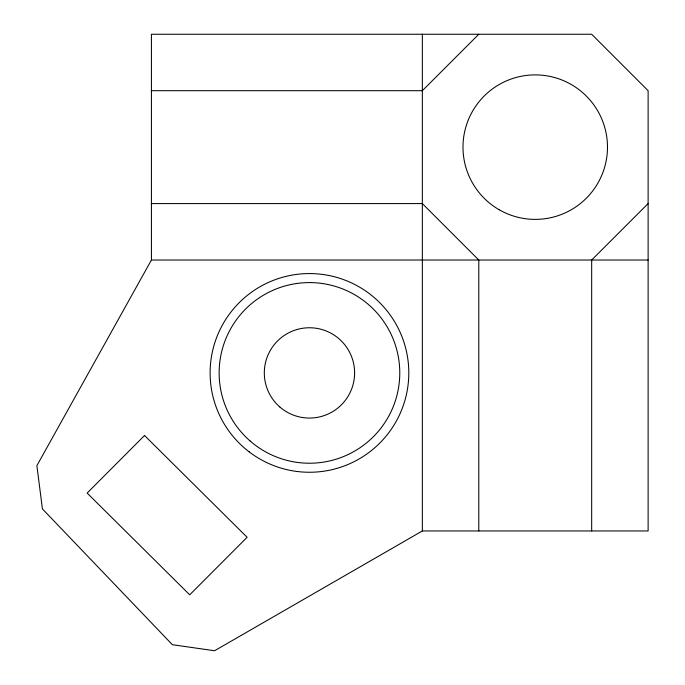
<?xml version="1.0" encoding="UTF-8"?>
<svg xmlns="http://www.w3.org/2000/svg" width="685" height="685" viewBox="0 0 685 685"><rect width="100%" height="100%" fill="white"/><g stroke="black" fill="none" stroke-linecap="round" stroke-linejoin="round"><path stroke-width="1.03" d="M151.419 260.026L36.879 465.672L42.427 508.912L172.372 644.705L214.576 650.75L422.345 530.952L648.121 530.952L648.121 90.694L591.677 34.25L151.419 34.25L151.419 260.026L648.121 260.026M478.789 34.25L422.345 90.694L151.419 90.694M648.121 203.582L591.677 260.026L591.677 530.952M151.419 203.582L422.345 203.582L478.789 260.026L478.789 530.952M422.345 34.25L422.345 530.952M144.535 435.506L87.141 493.063L189.719 594.82L247.114 537.271L144.535 435.506M499.108 209.704A72.25 72.25 0 0 0 607.484 147.138A72.25 72.25 0 0 0 499.108 84.572A72.25 72.25 0 0 0 499.108 209.704M250.111 440.986A90.309 90.309 0 0 0 398.088 390.27A90.309 90.309 0 0 0 280.174 287.477A90.309 90.309 0 0 0 250.111 440.986M279.788 406.95A45.159 45.159 0 0 0 353.768 381.588A45.159 45.159 0 0 0 294.815 330.196A45.159 45.159 0 0 0 279.788 406.95M249.143 451.852A99.342 99.342 0 0 0 407.977 385.672A99.342 99.342 0 0 0 271.251 281.21A99.342 99.342 0 0 0 249.143 451.852"/></g></svg>
